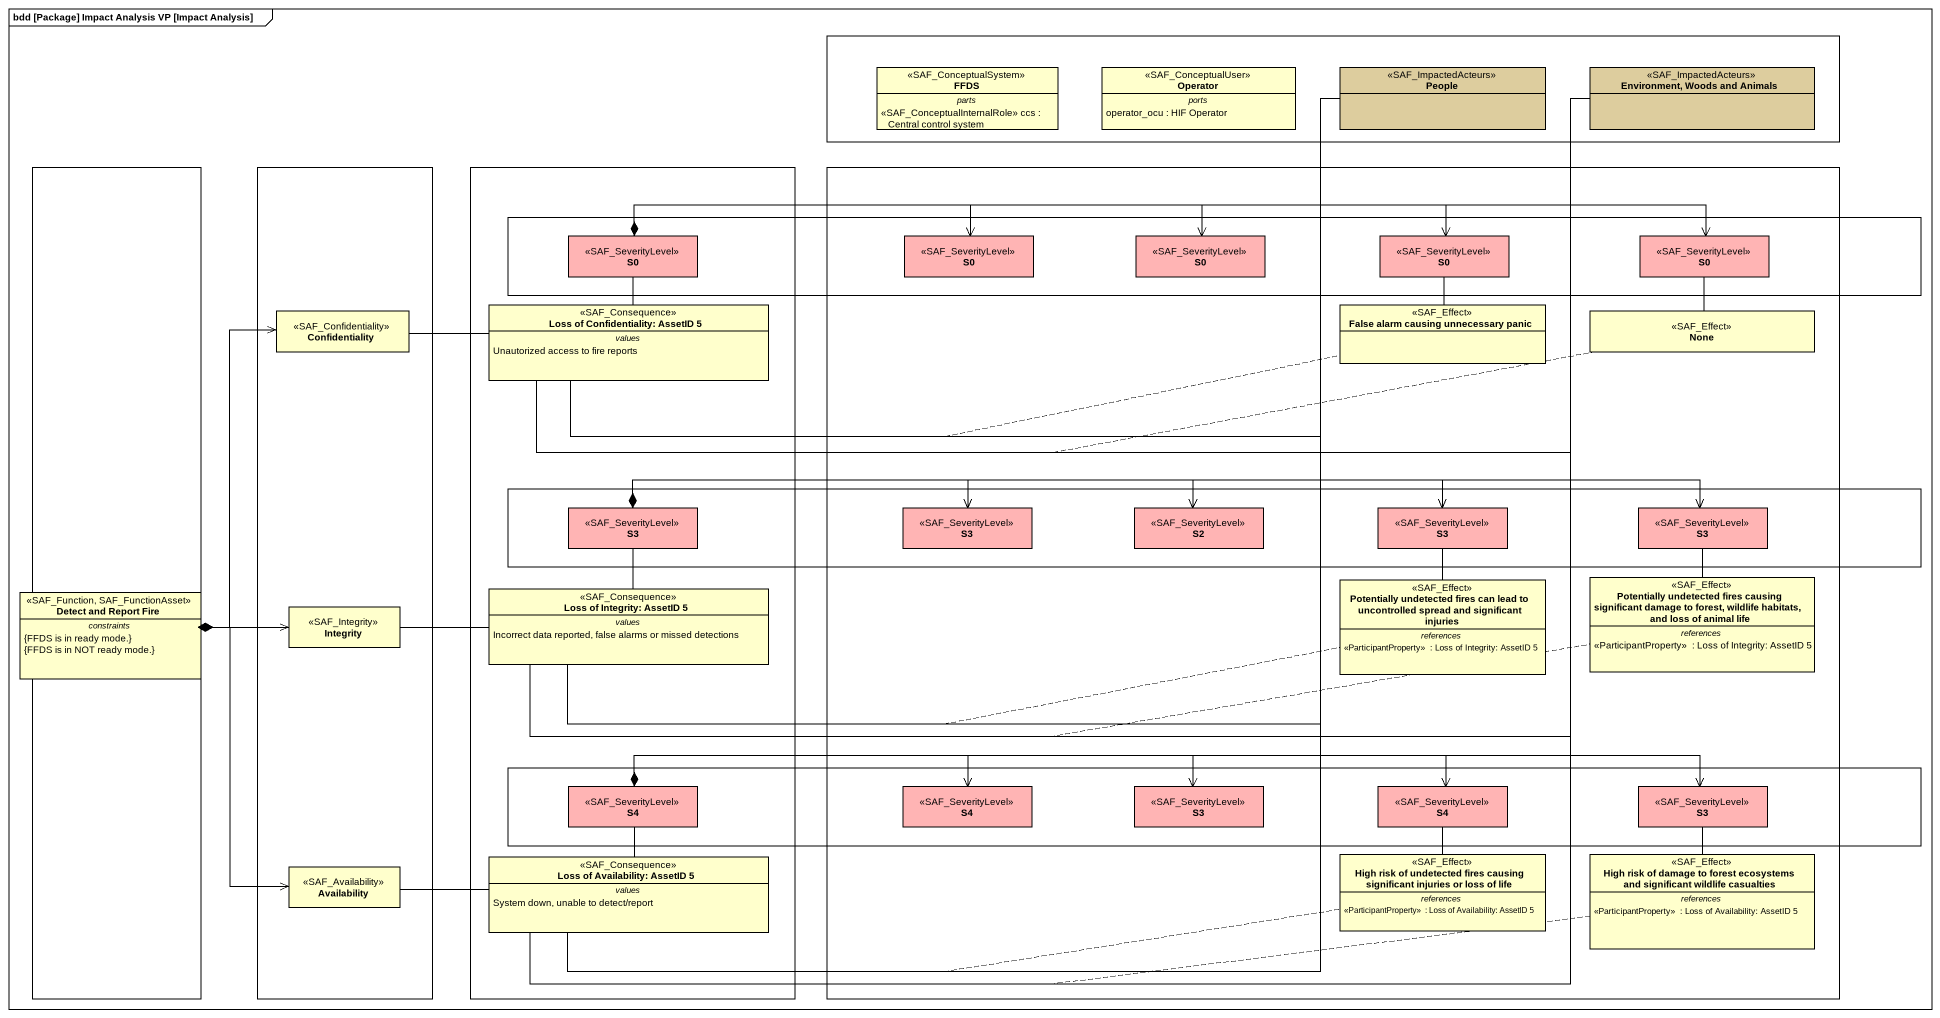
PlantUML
@startuml
mainframe bdd [Package] Impact Analysis VP [Impact Analysis]
allowmixing
hide circle
hide empty members
rectangle " " as rectangle1 {
  class FFDS <<SAF_ConceptualSystem>> {
    -- parts --
    <<SAF_ConceptualInternalRole>> ccs : Central control system
  }
  class Operator <<SAF_ConceptualUser>> {
    -- ports --
    operator_ocu : HIF Operator
  }
  class People <<SAF_ImpactedActeurs>> #DDCD9E
  class "Environment, Woods and Animals" as Environment_Woods_and <<SAF_ImpactedActeurs>> #DDCD9E
}
rectangle " " as rectangle2
rectangle " " as rectangle3 {
  class Confidentiality <<SAF_Confidentiality>>
  class Integrity <<SAF_Integrity>>
  class Availability <<SAF_Availability>>
}
rectangle " " as rectangle4 {
  class "Loss of Confidentiality: AssetID 5" as Loss_of_Confidentiality <<SAF_Consequence>> {
    -- values --
    Unautorized access to fire reports
  }
  class "Loss of Integrity: AssetID 5" as Loss_of_Integrity_AssetID_5 <<SAF_Consequence>> {
    -- values --
    Incorrect data reported, false alarms or missed detections
  }
  class "Loss of Availability: AssetID 5" as Loss_of_Availability <<SAF_Consequence>> {
    -- values --
    System down, unable to detect/report
  }
}
rectangle " " as rectangle5 {
  class "False alarm causing unnecessary panic" as False_alarm_causing <<SAF_Effect>>
  class None <<SAF_Effect>>
  class "Potentially undetected fires can lead to uncontrolled spread and significant injuries" as Potentially_undetected <<SAF_Effect>> {
    -- references --
    <<ParticipantProperty>>  : Loss of Integrity: AssetID 5
  }
  class "Potentially undetected fires causing significant damage to forest, wildlife habitats, and loss of animal life" as Potentially_undetected_2 <<SAF_Effect>> {
    -- references --
    <<ParticipantProperty>>  : Loss of Integrity: AssetID 5
  }
  class "High risk of undetected fires causing significant injuries or loss of life" as High_risk_of_undetected <<SAF_Effect>> {
    -- references --
    <<ParticipantProperty>>  : Loss of Availability: AssetID 5
  }
  class "High risk of damage to forest ecosystems and significant wildlife casualties" as High_risk_of_damage_to <<SAF_Effect>> {
    -- references --
    <<ParticipantProperty>>  : Loss of Availability: AssetID 5
  }
}
rectangle " " as rectangle6 {
  class S0 <<SAF_SeverityLevel>> #FFB4B4
  class "S0" as S0_2 <<SAF_SeverityLevel>> #FFB4B4
  class "S0" as S0_3 <<SAF_SeverityLevel>> #FFB4B4
  class "S0" as S0_4 <<SAF_SeverityLevel>> #FFB4B4
  class "S0" as S0_5 <<SAF_SeverityLevel>> #FFB4B4
}
rectangle " " as rectangle7 {
  class S3 <<SAF_SeverityLevel>> #FFB4B4
  class "S3" as S3_2 <<SAF_SeverityLevel>> #FFB4B4
  class S2 <<SAF_SeverityLevel>> #FFB4B4
  class "S3" as S3_3 <<SAF_SeverityLevel>> #FFB4B4
  class "S3" as S3_4 <<SAF_SeverityLevel>> #FFB4B4
}
class "Detect and Report Fire" as Detect_and_Report_Fire <<SAF_Function, SAF_FunctionAsset>> {
  -- constraints --
  {FFDS is in ready mode.}
  {FFDS is in NOT ready mode.}
}
rectangle " " as rectangle8 {
  class S4 <<SAF_SeverityLevel>> #FFB4B4
  class "S4" as S4_2 <<SAF_SeverityLevel>> #FFB4B4
  class "S3" as S3_5 <<SAF_SeverityLevel>> #FFB4B4
  class "S4" as S4_3 <<SAF_SeverityLevel>> #FFB4B4
  class "S3" as S3_6 <<SAF_SeverityLevel>> #FFB4B4
}
S0 *-right-> S0_2
S0 *-right-> S0_3
S0 *-right-> S0_4
S0 *-right-> S0_5
S0 -- Loss_of_Confidentiality
Confidentiality -right- Loss_of_Confidentiality
Loss_of_Confidentiality -right- People
(Loss_of_Confidentiality, People) .. False_alarm_causing
Loss_of_Confidentiality -right- Environment_Woods_and
(Loss_of_Confidentiality, Environment_Woods_and) .. None
False_alarm_causing -up- S0_4
None -up- S0_5
S3 *-right-> S3_2
S3 *-right-> S2
S3 *-right-> S3_3
S3 *-right-> S3_4
S3 -- Loss_of_Integrity_AssetID_5
S3_3 -- Potentially_undetected
S3_4 -- Potentially_undetected_2
Detect_and_Report_Fire *-up-> Confidentiality
Detect_and_Report_Fire *-right-> Integrity
Detect_and_Report_Fire *--> Availability
Integrity -right- Loss_of_Integrity_AssetID_5
Loss_of_Integrity_AssetID_5 -up- People
(Loss_of_Integrity_AssetID_5, People) .. Potentially_undetected
Loss_of_Integrity_AssetID_5 -right- Environment_Woods_and
(Loss_of_Integrity_AssetID_5, Environment_Woods_and) .. Potentially_undetected_2
S4 *-right-> S4_2
S4 *-right-> S3_5
S4 *-right-> S4_3
S4 *-right-> S3_6
S4 -- Loss_of_Availability
S4_3 -- High_risk_of_undetected
S3_6 -- High_risk_of_damage_to
Loss_of_Availability -up- People
(Loss_of_Availability, People) .. High_risk_of_undetected
Loss_of_Availability -up- Environment_Woods_and
(Loss_of_Availability, Environment_Woods_and) .. High_risk_of_damage_to
Availability -right- Loss_of_Availability
@enduml
